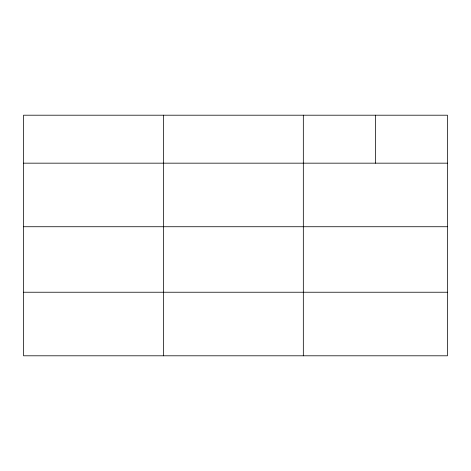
<?xml version="1.0" encoding="UTF-8"?>
<svg xmlns="http://www.w3.org/2000/svg" width="471" height="471" viewBox="0 0 471 471"><rect width="100%" height="100%" fill="white"/><g stroke="black" fill="none" stroke-linecap="round" stroke-linejoin="round"><path stroke-width="0.71" d="M447.45 226.734L447.45 115.201L23.55 115.201L23.55 355.799L447.45 355.799L447.45 226.734L23.55 226.734M23.55 163.166L447.45 163.166M23.55 292.232L447.45 292.232M375.387 115.201L375.387 163.166M303.324 115.201L303.324 355.799M163.437 115.201L163.437 355.799"/></g></svg>
